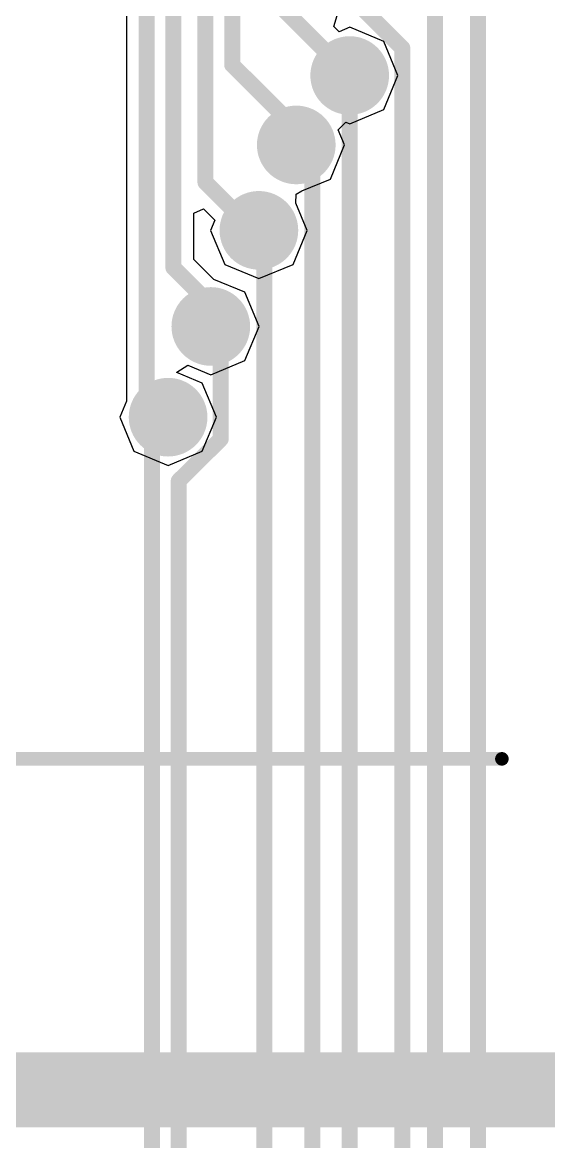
# Model space of a CAD drawing. Header units: millimetres. Extents: x 25 to 277, y 19 to 169.
# Drawn here: x 74.67 to 84.52, y 93.23 to 114.2 of the extents above; entities that cross this region are included whole.
import ezdxf

# ---------------------------------------------------------------- set-up
doc = ezdxf.new("R2010")
doc.units = ezdxf.units.MM
for name, color, linetype in [('BottomLayer', 5, 'Continuous'), ('BottomOverlay', 54, 'Continuous'), ('BottomSolder', 6, 'Continuous'), ('DrillDrawing', 1, 'Continuous'), ('MultiLayer', 9, 'Continuous'), ('TopLayer', 1, 'Continuous'), ('TopSolder', 216, 'Continuous')]:
    doc.layers.add(name, color=color, linetype=linetype)

msp = doc.modelspace()

# ---------------------------------------------------------------- linework, layer by layer
at = {"layer": 'BottomLayer'}
for p, q in [((76.62115232, 151.89998322), (76.62115232, 107.10167556)), ((80.50377345999999, 114.11797344), (80.56479949999999, 114.3230378)), ((80.60017916, 114.02102164), (80.50377345999999, 114.11797344)), ((80.79998825999999, 114.103785), (80.60017916, 114.02102164)), ((81.43907003999999, 113.83906874), (80.79998825999999, 114.103785)), ((81.70378629999999, 113.19998696), (81.43907003999999, 113.83906874)), ((81.43907003999999, 112.56090518), (81.70378629999999, 113.19998696)), ((80.79998825999999, 112.29618892), (81.43907003999999, 112.56090518)), ((80.58554368, 112.18501312), (80.7269658, 112.32643524)), ((80.70367653999999, 111.8998143), (80.58554368, 112.18501312)), ((80.7269658, 112.32643524), (80.79998825999999, 112.29618892)), ((80.43896027999999, 111.26073252), (80.70367653999999, 111.8998143)), ((79.90119148, 111.03798214), (80.43896027999999, 111.26073252)), ((79.7918394, 110.81123888), (79.79898949999999, 110.9755591)), ((79.79898949999999, 110.9755591), (79.90119148, 111.03798214)), ((77.87882316, 110.62408152), (78.06360054, 110.70061934)), ((78.06360054, 110.70061934), (78.27466946, 110.48954788)), ((80.00367793999999, 110.2998175), (79.7918394, 110.81123888)), ((77.87882316, 109.75690774), (77.87882316, 110.62408152)), ((78.27466946, 110.48954788), (78.19608185999999, 110.2998175)), ((78.19608185999999, 110.2998175), (78.46079811999999, 109.66073572)), ((79.73896167999999, 109.66073572), (80.00367793999999, 110.2998175)), ((78.25489809999999, 109.38083026), (77.87882316, 109.75690774)), ((78.46079811999999, 109.66073572), (79.09987989999999, 109.39601946)), ((79.09987989999999, 109.39601946), (79.73896167999999, 109.66073572)), ((78.83896347999999, 109.13890288), (78.25489809999999, 109.38083026)), ((79.10367973999999, 108.4998211), (78.83896347999999, 109.13890288)), ((78.83896347999999, 107.86073932), (79.10367973999999, 108.4998211)), ((77.56471914, 107.64263714), (77.76793438, 107.77494066)), ((77.76793438, 107.77494066), (78.19988169999999, 107.59602306)), ((78.19988169999999, 107.59602306), (78.83896347999999, 107.86073932)), ((77.5645515, 107.63562166), (77.56471914, 107.64263714)), ((78.03906922, 107.43906884), (77.5645515, 107.63562166)), ((78.30378548, 106.79998706), (78.03906922, 107.43906884)), ((76.62115232, 107.10167556), (76.49618939999999, 106.79998706)), ((76.49618939999999, 106.79998706), (76.76090565999999, 106.16090528)), ((78.03906922, 106.16090528), (78.30378548, 106.79998706)), ((76.76090565999999, 106.16090528), (77.39998743999999, 105.89618902)), ((77.39998743999999, 105.89618902), (78.03906922, 106.16090528))]:
    msp.add_line(p, q, dxfattribs=at)
for points, const_width in [([(76.99998824, 106.79998706), (76.99998824, 151.8999883)], 0.2999994), ([(77.49998724, 109.59998654), (77.49998724, 151.40709114)], 0.2999994), ([(78.09998603999999, 111.19998842), (78.09998603999999, 151.29998696)], 0.2999994), ([(78.59998757999999, 113.3999891), (78.59998757999999, 150.29298364)], 0.2999994), ([(79.09998657999999, 114.89998864), (80.79998825999999, 113.19998696)], 0.2999994), ([(78.59998757999999, 113.3999891), (79.79987849999999, 112.20009818)], 0.2999994), ([(79.79987849999999, 111.8998143), (79.79987849999999, 112.20009818)], 0.2999994), ([(78.09998603999999, 111.19998842), (79.00015696, 110.2998175)], 0.2999994), ([(79.00015696, 110.2998175), (79.09987989999999, 110.2998175)], 0.2999994), ([(77.49998724, 109.59998654), (78.19987916, 108.90009462)], 0.2999994), ([(78.19987916, 108.49982364), (78.19987916, 108.90009462)], 0.2999994), ([(78.19987916, 108.49982364), (78.19988169999999, 108.4998211)], 0.2999994), ([(76.99998824, 106.79998706), (77.39998743999999, 106.79998706)], 0.2999994), ([(69.1999886, 94.19998686), (87.99998656, 94.19998686)], 1.39999974)]:
    msp.add_lwpolyline(points, dxfattribs=dict(at, const_width=const_width))
for points, const_width in [([(80.48248826, 113.19998696, 1), (81.11748826, 113.19998696, 1)], 0.635), ([(78.52498899999999, 113.3999891, 1), (78.67498615999999, 113.3999891, 1)], 0.1499997), ([(78.52498899999999, 113.3999891, 1), (78.67498615999999, 113.3999891, 1)], 0.1499997), ([(80.72498968, 113.19998696, 1), (80.87498683999999, 113.19998696, 1)], 0.1499997), ([(79.4823785, 111.8998143, 1), (80.1173785, 111.8998143, 1)], 0.635), ([(79.72487991999999, 112.20009818, 1), (79.87487707999999, 112.20009818, 1)], 0.1499997), ([(79.72487991999999, 112.20009818, 1), (79.87487707999999, 112.20009818, 1)], 0.1499997), ([(79.72487991999999, 111.8998143, 1), (79.87487707999999, 111.8998143, 1)], 0.1499997), ([(78.02498745999999, 111.19998842, 1), (78.17498461999999, 111.19998842, 1)], 0.1499997), ([(78.02498745999999, 111.19998842, 1), (78.17498461999999, 111.19998842, 1)], 0.1499997), ([(78.7823799, 110.2998175, 1), (79.4173799, 110.2998175, 1)], 0.635), ([(78.92515838, 110.2998175, 1), (79.07515554, 110.2998175, 1)], 0.1499997), ([(78.92515838, 110.2998175, 1), (79.07515554, 110.2998175, 1)], 0.1499997), ([(79.02488131999999, 110.2998175, 1), (79.17487847999999, 110.2998175, 1)], 0.1499997), ([(77.42498866, 109.59998654, 1), (77.57498582, 109.59998654, 1)], 0.1499997), ([(77.42498866, 109.59998654, 1), (77.57498582, 109.59998654, 1)], 0.1499997), ([(77.8823817, 108.4998211, 1), (78.5173817, 108.4998211, 1)], 0.635), ([(78.12488058, 108.90009462, 1), (78.27487774, 108.90009462, 1)], 0.1499997), ([(78.12488058, 108.90009462, 1), (78.27487774, 108.90009462, 1)], 0.1499997), ([(78.12488058, 108.49982364, 1), (78.27487774, 108.49982364, 1)], 0.1499997), ([(78.12488058, 108.49982364, 1), (78.27487774, 108.49982364, 1)], 0.1499997), ([(78.12488311999999, 108.4998211, 1), (78.27488027999999, 108.4998211, 1)], 0.1499997), ([(77.08248744, 106.79998706, 1), (77.71748744, 106.79998706, 1)], 0.635), ([(76.92498966, 106.79998706, 1), (77.07498681999999, 106.79998706, 1)], 0.1499997), ([(76.92498966, 106.79998706, 1), (77.07498681999999, 106.79998706, 1)], 0.1499997), ([(77.32498885999999, 106.79998706, 1), (77.47498601999999, 106.79998706, 1)], 0.1499997)]:
    msp.add_lwpolyline(points, format="xyb", close=True, dxfattribs=dict(at, const_width=const_width))
at = {"layer": 'BottomOverlay', "const_width": 0.254}
msp.add_lwpolyline([(53.24998494, 100.39998716), (83.64998763999999, 100.39998716)], dxfattribs=at)
at = {"layer": 'BottomOverlay', "const_width": 0.127}
msp.add_lwpolyline([(83.58648764, 100.39998716, 1), (83.71348764, 100.39998716, 1)], format="xyb", close=True, dxfattribs=at)
at = {"layer": 'BottomSolder', "const_width": 0.7365999999999999}
for points in [[(80.43168826, 113.19998696, 1), (81.16828826, 113.19998696, 1)], [(79.4315785, 111.8998143, 1), (80.1681785, 111.8998143, 1)], [(78.7315799, 110.2998175, 1), (79.4681799, 110.2998175, 1)], [(77.8315817, 108.4998211, 1), (78.5681817, 108.4998211, 1)], [(77.03168744, 106.79998706, 1), (77.76828744, 106.79998706, 1)]]:
    msp.add_lwpolyline(points, format="xyb", close=True, dxfattribs=at)
at = {"layer": 'DrillDrawing', "const_width": 0.3556}
for points in [[(80.62218826, 113.19998696, 1), (80.97778826, 113.19998696, 1)], [(79.6220785, 111.8998143, 1), (79.9776785, 111.8998143, 1)], [(78.9220799, 110.2998175, 1), (79.2776799, 110.2998175, 1)], [(78.0220817, 108.4998211, 1), (78.3776817, 108.4998211, 1)], [(77.22218744, 106.79998706, 1), (77.57778744, 106.79998706, 1)]]:
    msp.add_lwpolyline(points, format="xyb", close=True, dxfattribs=at)
at = {"layer": 'MultiLayer', "const_width": 0.635}
for points in [[(80.48248826, 113.19998696, 1), (81.11748826, 113.19998696, 1)], [(79.4823785, 111.8998143, 1), (80.1173785, 111.8998143, 1)], [(78.7823799, 110.2998175, 1), (79.4173799, 110.2998175, 1)], [(77.8823817, 108.4998211, 1), (78.5173817, 108.4998211, 1)], [(77.08248744, 106.79998706, 1), (77.71748744, 106.79998706, 1)]]:
    msp.add_lwpolyline(points, format="xyb", close=True, dxfattribs=at)
at = {"layer": 'TopLayer', "const_width": 0.2999994}
for points in [[(83.19998853999999, 31.58999016), (83.19998853999999, 117.29998638)], [(82.39998759999999, 32.399986), (82.39998759999999, 115.69998704)], [(80.49998631999999, 114.9999859), (81.78498755999999, 113.71498466)], [(81.78498755999999, 32.49208894), (81.78498755999999, 113.71498466)], [(80.70033644, 113.19998696), (80.79998825999999, 113.19998696)], [(80.79998825999999, 32.21419262), (80.79998825999999, 113.19998696)], [(79.79987849999999, 111.8998143), (80.09998712, 111.59970568)], [(80.09998712, 32.22129446), (80.09998712, 111.59970568)], [(79.09987989999999, 110.2998175), (79.2001591, 110.2998175)], [(79.2001591, 32.02856942), (79.2001591, 110.2998175)], [(78.38498674, 106.3919894), (78.38498674, 108.31471606)], [(77.09999565999999, 106.49999528), (77.39998743999999, 106.79998706)], [(77.09999565999999, 27.8573611), (77.09999565999999, 106.49999528)], [(77.59999466, 105.60699732), (78.38498674, 106.3919894)], [(77.59999466, 28.06446508), (77.59999466, 105.60699732)]]:
    msp.add_lwpolyline(points, dxfattribs=at)
at = {"layer": 'TopLayer'}
for points, const_width in [([(81.70998897999999, 113.71498466, 1), (81.85998613999999, 113.71498466, 1)], 0.1499997), ([(81.70998897999999, 113.71498466, 1), (81.85998613999999, 113.71498466, 1)], 0.1499997), ([(80.48248826, 113.19998696, 1), (81.11748826, 113.19998696, 1)], 0.635), ([(80.62533786, 113.19998696, 1), (80.77533502, 113.19998696, 1)], 0.1499997), ([(80.72498968, 113.19998696, 1), (80.87498683999999, 113.19998696, 1)], 0.1499997), ([(80.72498968, 113.19998696, 1), (80.87498683999999, 113.19998696, 1)], 0.1499997), ([(79.4823785, 111.8998143, 1), (80.1173785, 111.8998143, 1)], 0.635), ([(79.72487991999999, 111.8998143, 1), (79.87487707999999, 111.8998143, 1)], 0.1499997), ([(80.02498854, 111.59970568, 1), (80.1749857, 111.59970568, 1)], 0.1499997), ([(80.02498854, 111.59970568, 1), (80.1749857, 111.59970568, 1)], 0.1499997), ([(78.7823799, 110.2998175, 1), (79.4173799, 110.2998175, 1)], 0.635), ([(79.02488131999999, 110.2998175, 1), (79.17487847999999, 110.2998175, 1)], 0.1499997), ([(79.12516052, 110.2998175, 1), (79.27515767999999, 110.2998175, 1)], 0.1499997), ([(79.12516052, 110.2998175, 1), (79.27515767999999, 110.2998175, 1)], 0.1499997), ([(77.8823817, 108.4998211, 1), (78.5173817, 108.4998211, 1)], 0.635), ([(78.30998815999999, 108.31471606, 1), (78.45998532, 108.31471606, 1)], 0.1499997), ([(77.08248744, 106.79998706, 1), (77.71748744, 106.79998706, 1)], 0.635), ([(77.32498885999999, 106.79998706, 1), (77.47498601999999, 106.79998706, 1)], 0.1499997), ([(77.02499707999999, 106.49999528, 1), (77.17499423999999, 106.49999528, 1)], 0.1499997), ([(77.02499707999999, 106.49999528, 1), (77.17499423999999, 106.49999528, 1)], 0.1499997), ([(78.30998815999999, 106.3919894, 1), (78.45998532, 106.3919894, 1)], 0.1499997), ([(78.30998815999999, 106.3919894, 1), (78.45998532, 106.3919894, 1)], 0.1499997), ([(77.52499608, 105.60699732, 1), (77.67499323999999, 105.60699732, 1)], 0.1499997), ([(77.52499608, 105.60699732, 1), (77.67499323999999, 105.60699732, 1)], 0.1499997)]:
    msp.add_lwpolyline(points, format="xyb", close=True, dxfattribs=dict(at, const_width=const_width))
at = {"layer": 'TopSolder', "const_width": 0.7365999999999999}
for points in [[(80.43168826, 113.19998696, 1), (81.16828826, 113.19998696, 1)], [(79.4315785, 111.8998143, 1), (80.1681785, 111.8998143, 1)], [(78.7315799, 110.2998175, 1), (79.4681799, 110.2998175, 1)], [(77.8315817, 108.4998211, 1), (78.5681817, 108.4998211, 1)], [(77.03168744, 106.79998706, 1), (77.76828744, 106.79998706, 1)]]:
    msp.add_lwpolyline(points, format="xyb", close=True, dxfattribs=at)

doc.saveas('drawing.dxf')
